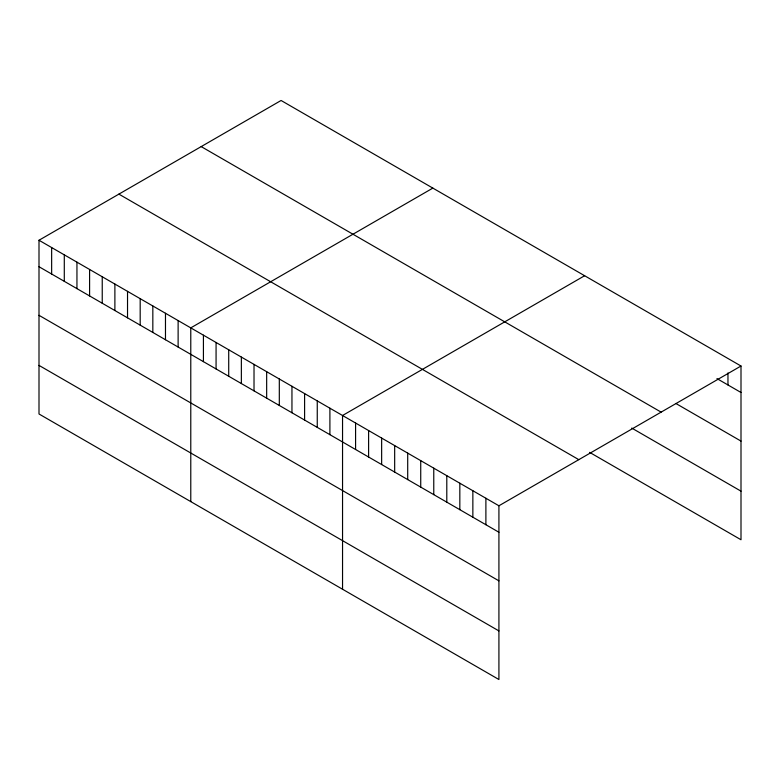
<?xml version="1.0" encoding="UTF-8"?>
<svg xmlns="http://www.w3.org/2000/svg" width="780" height="780" viewBox="0 0 780 780"><rect width="100%" height="100%" fill="white"/><g stroke="black" fill="none" stroke-linecap="round" stroke-linejoin="round"><path stroke-width="1.17" d="M39 240.25L498.917 505.781L498.917 679.517L39 413.985L39 240.25L281.083 100.484L741 366.015L741 539.75L589.641 452.371M432.851 188.107L190.778 327.873L190.778 501.608M584.63 275.73L342.547 415.496L342.547 589.241M498.917 505.781L741 366.015M716.947 378.602L741 392.486M675.841 403.465L741 441.09M201.191 146.601L661.118 412.132M631.742 428.074L741 491.156M118.882 194.123L578.809 459.654M39 266.721L498.917 532.252M39 315.315L498.917 580.846M39 365.391L498.917 630.923M727.964 372.928L727.964 384.969M485.891 498.254L485.891 524.725M472.856 490.727L472.856 517.208M459.829 483.21L459.829 509.681M446.794 475.683L446.794 502.154M433.768 468.166L433.768 494.637M420.732 460.639L420.732 487.11M407.706 453.112L407.706 479.583M394.67 445.594L394.67 472.066M381.644 438.067L381.644 464.539M368.608 430.54L368.608 457.022M355.582 423.023L355.582 449.494M329.901 408.194L329.901 434.665M317.255 400.891L317.255 427.362M304.6 393.588L304.6 420.059M291.954 386.285L291.954 412.766M279.308 378.982L279.308 405.464M266.662 371.68L266.662 398.161M254.017 364.387L254.017 390.858M241.361 357.084L241.361 383.555M228.716 349.781L228.716 376.252M216.07 342.478L216.07 368.95M203.424 335.176L203.424 361.647M178.123 320.57L178.123 347.041M165.477 313.267L165.477 339.739M152.831 305.965L152.831 332.436M140.185 298.662L140.185 325.133M127.53 291.359L127.53 317.831M114.884 284.056L114.884 310.528M102.239 276.754L102.239 303.225M89.593 269.451L89.593 295.932M76.947 262.148L76.947 288.629M64.291 254.845L64.291 281.327M51.646 247.543L51.646 274.024"/></g></svg>
